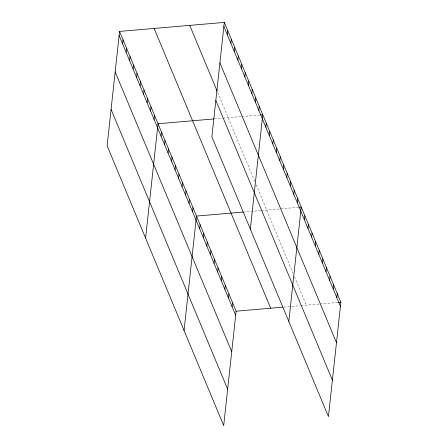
<?xml version="1.0" encoding="UTF-8"?>
<svg xmlns="http://www.w3.org/2000/svg" width="448" height="448" viewBox="0 0 448 448"><rect width="100%" height="100%" fill="white"/><g stroke="black" fill="none" stroke-linecap="round" stroke-linejoin="round"><path stroke-width="0.34" stroke-dasharray="2.24 1.68" d="M214.357 118.899L222.27 118.216M222.93 118.16L241.086 116.598M241.763 116.542L260.064 114.968M242.928 212.083L260.736 210.549M261.397 210.493L298.53 207.295M283.881 307.098L300.367 305.682M301.028 305.62L319.183 304.063M319.861 304.002L337.484 302.484M217.717 92.523L254.834 181.63M256.183 184.856L292.925 273.045M294.465 276.752L306.303 305.166"/><path stroke-width="0.67" d="M119.554 31.41L107.128 145.807L223.692 425.6L236.118 311.203L119.554 31.41L224.308 22.4L340.872 302.193L328.446 416.59L211.882 136.797L224.308 22.4M122.606 43.887L123.049 39.805M126.106 52.282L126.549 48.199M129.601 60.676L130.043 56.594M133.101 69.07L133.543 64.988M136.595 77.465L137.038 73.382M140.09 85.859L140.538 81.771M143.59 94.254L144.032 90.166M147.084 102.648L147.532 98.56M150.584 111.042L151.026 106.954M154.078 119.431L154.526 115.349M145.594 238.14L158.021 123.743L213.696 118.955M161.073 136.22L161.521 132.138M164.573 144.614L165.015 140.532M168.067 153.009L168.51 148.926M171.567 161.403L172.01 157.321M175.062 169.798L175.504 165.71M178.562 178.192L179.004 174.104M182.056 186.586L182.498 182.498M185.556 194.981L185.998 190.893M189.05 203.37L189.493 199.287M192.545 211.764L192.993 207.682M184.061 330.467L196.487 216.076L242.928 212.083M199.646 228.81L200.094 224.722M203.252 237.457L203.694 233.369M227.36 34.877L227.802 30.794M206.853 246.103L207.295 242.021M230.854 43.271L231.302 39.189M210.454 254.755L210.902 250.667M234.354 51.666L234.797 47.583M214.06 263.402L214.502 259.314M237.849 60.06L238.297 55.978M217.661 272.048L218.103 267.966M241.349 68.454L241.791 64.372M221.267 280.694L221.71 276.612M244.843 76.849L245.291 72.761M224.868 289.346L225.31 285.258M248.343 85.243L248.786 81.155M228.469 297.993L228.917 293.91M251.838 93.638L252.28 89.55M232.075 306.639L232.518 302.557M255.338 102.032L255.78 97.944M258.832 110.421L259.274 106.338M250.348 229.13L262.774 114.733L260.742 114.906M265.826 127.21L266.269 123.127M269.326 135.604L269.769 131.522M272.821 143.998L273.263 139.916M276.315 152.393L276.763 148.31M279.815 160.787L280.258 156.699M283.31 169.182L283.758 165.094M286.81 177.576L287.252 173.488M290.304 185.97L290.752 181.882M293.804 194.359L294.246 190.277M297.298 202.754L297.741 198.671M288.814 321.457L301.241 207.066L299.208 207.239M304.399 219.8L304.842 215.712M308 228.446L308.448 224.358M311.606 237.093L312.049 233.01M315.207 245.739L315.655 241.657M318.814 254.391L319.256 250.303M322.414 263.038L322.857 258.955M326.015 271.684L326.463 267.602M329.622 280.336L330.064 276.248M333.222 288.982L333.665 284.9M336.829 297.629L337.271 293.546M236.118 311.203L282.559 307.21M338.162 302.428L340.872 302.193M223.86 26.482L340.43 306.281M219.906 62.888L336.476 342.681M189.739 25.374L217.174 91.235M215.835 100.391L332.399 380.19M154.123 28.437L270.687 308.23M119.112 35.493L235.676 315.291M115.158 71.898L231.722 351.691M111.082 109.402L227.646 389.2"/></g></svg>
